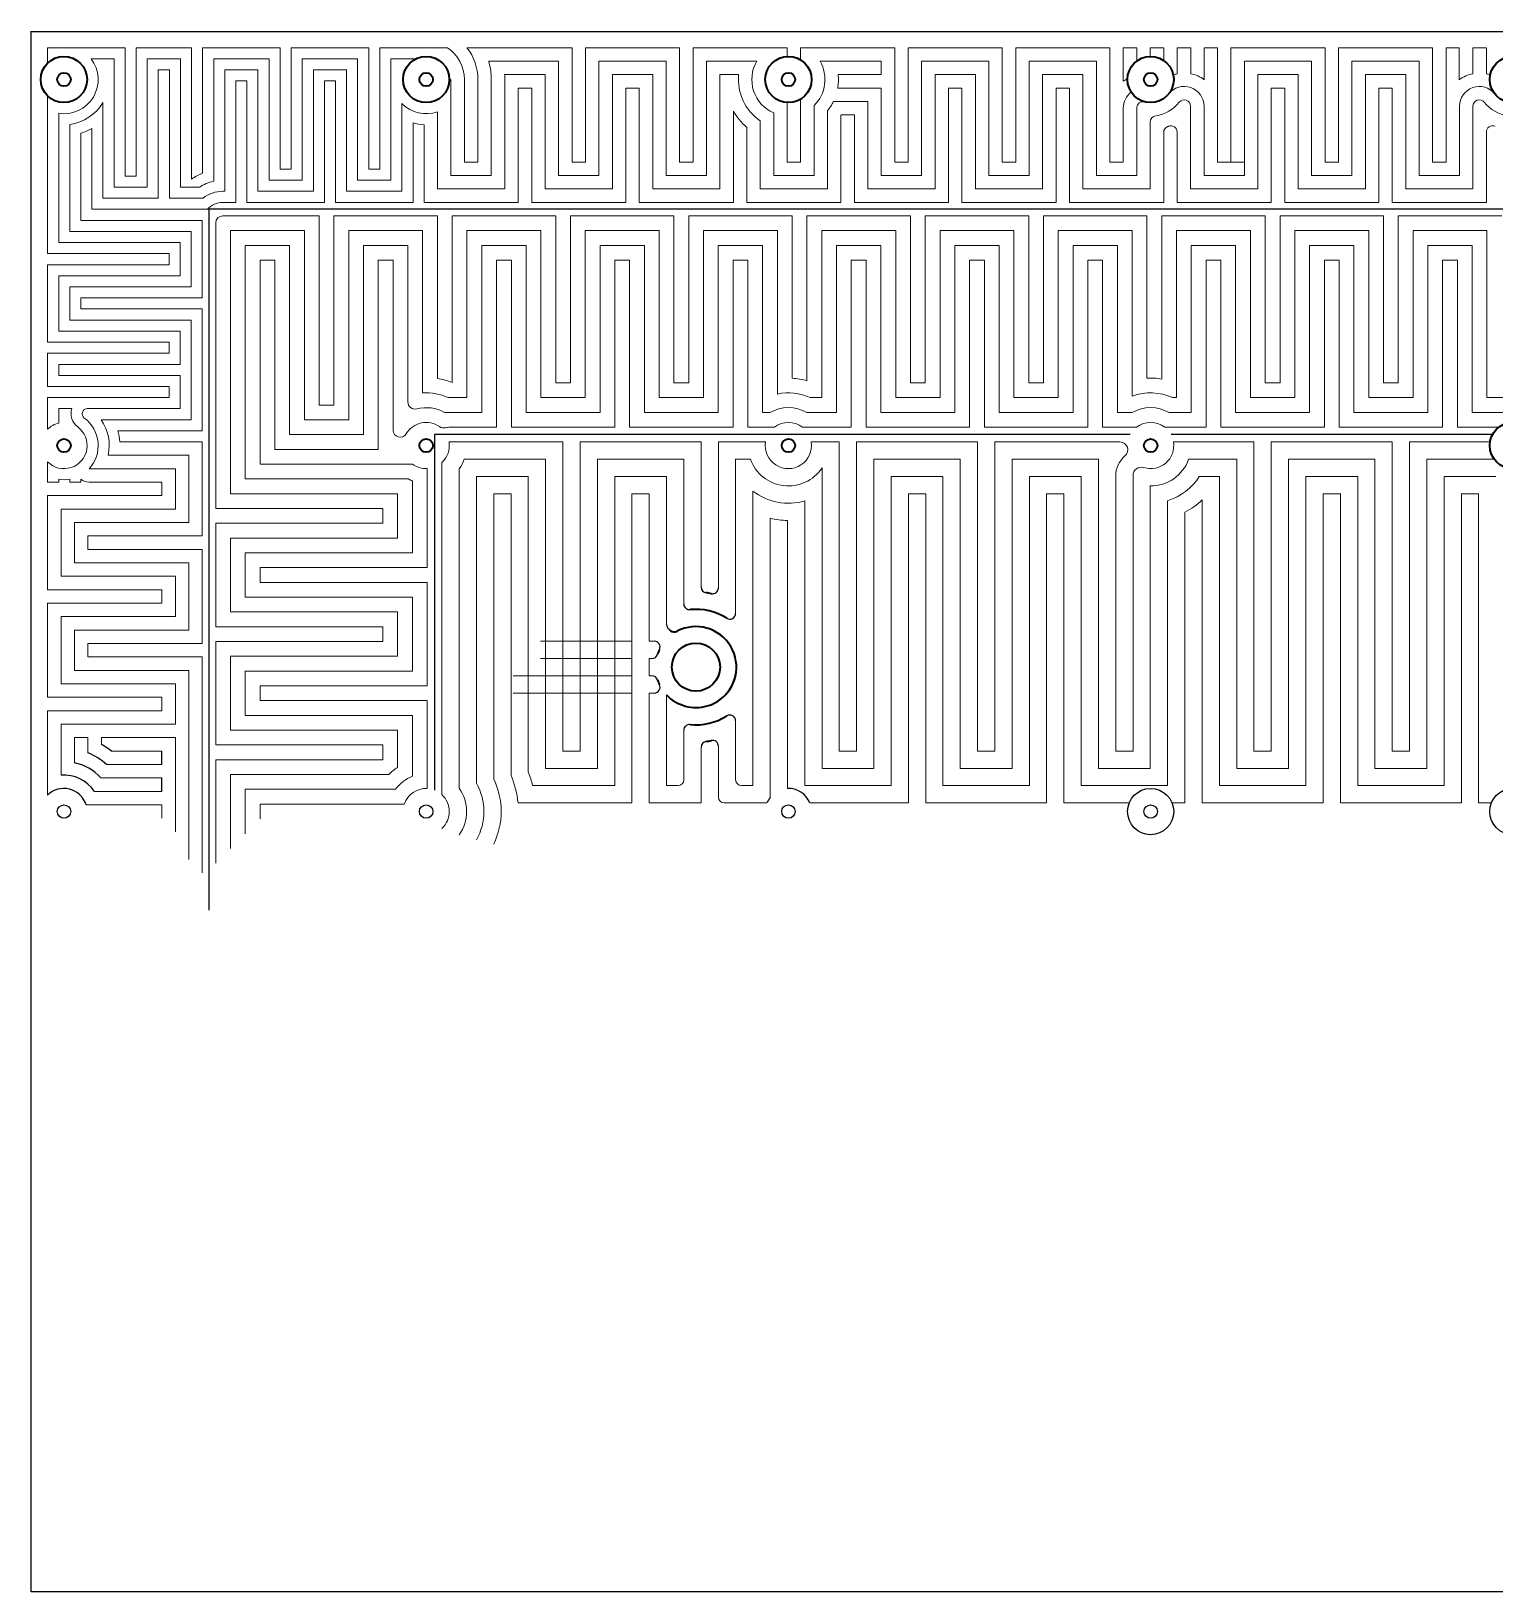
# Model space of a CAD drawing. Header units: millimetres. Extents: x -5937 to 68925, y -3068 to 5300.
# Drawn here: x 41810 to 42570, y -612 to 198 of the extents above; entities that cross this region are included whole.
import ezdxf

# ---------------------------------------------------------------- set-up
doc = ezdxf.new("R2010")
doc.units = ezdxf.units.MM
doc.header["$LTSCALE"] = 7
doc.layers.add('参照', color=6, linetype='Continuous', lineweight=9)

msp = doc.modelspace()

# ---------------------------------------------------------------- linework, layer by layer
for p, q in [((41809.926, -612.125), (41809.926, 197.953)), ((41809.926, 197.875), (43159.926, 197.875)), ((43067.67, 105.619), (41902.182, 105.619)), ((41902.182, 105.619), (41902.182, -258.32)), ((42380.356, -11.444), (42019.245, -11.444)), ((42019.245, -11.444), (42019.245, -195.94)), ((42568.356, -11.444), (42401.496, -11.444)), ((41877.755, -182.698), (41877.755, -175.719)), ((41877.755, -196.656), (41877.755, -189.677)), ((41809.926, -612.047), (43159.926, -612.047)), ((43159.926, -612.125), (41809.926, -612.125))]:
    msp.add_line(p, q)
at = {"linetype": 'Continuous', "lineweight": 35}
for centre in [(41826.926, 172.875), (42014.926, 172.875), (42202.926, 172.875), (42390.926, 172.875), (42578.926, 172.875), (42578.926, -17.125)]:
    msp.add_circle(centre, 12, dxfattribs=at)
at = {"color": 7, "linetype": 'Continuous', "lineweight": 35}
for centre in [(41826.926, 172.875), (42014.926, 172.875), (42202.926, 172.875), (42390.926, 172.875), (41826.926, -17.125), (42014.926, -17.125), (42202.926, -17.125), (42390.926, -17.125)]:
    msp.add_circle(centre, 3.5, dxfattribs=at)
at = {"color": 21, "linetype": 'Continuous', "lineweight": 35}
msp.add_circle((42154.926, -132.125), 12.5, dxfattribs=at)
for centre, radius in [((42390.926, -207.125), 11.99), ((42578.926, -207.125), 11.99), ((41826.926, -207.125), 3.49), ((42014.926, -207.125), 3.49), ((42202.926, -207.125), 3.49), ((42390.926, -207.125), 3.49)]:
    msp.add_circle(centre, radius)
for centre, radius, start, end in [((42160.599, -90.57), 3, 180, 262.226136), ((42163.567, -91.085), 3, 258.110309, 0), ((42151.631, -99.32), 3, 180, 275.735517), ((42172.535, -104.251), 3, 237.718323, 0), ((42142.663, -109.976), 3, 180, 231.388349), ((42133.321, -121.673), 11.97, 46.011164, 51.388349), ((42133.321, -121.673), 3, 334.183428, 90), ((42132.123, -124.641), 3, 270, 341.830421), ((42132.123, -139.609), 3, 18.169579, 90), ((42133.321, -142.577), 3, 270, 25.816572), ((42151.631, -164.93), 3, 84.264483, 180), ((42172.535, -159.999), 3, 360, 122.281677), ((41826.926, -207.125), 32.927, 47.889653, 67.807189), ((41826.926, -207.125), 39.906, 51.906286, 60.885625), ((42160.599, -173.68), 3, 97.773864, 180), ((42163.567, -173.165), 3, 360, 101.889691), ((41826.926, -207.125), 25.948, 42.254138, 77.857045), ((41826.926, -207.125), 18.969, 33.496937, 94.599087), ((41826.926, -207.125), 11.99, 16.920715, 135.149783), ((42202.926, -207.125), 11.99, 142.059886, 158.038258), ((42202.926, -207.125), 11.99, 21.961742, 92.331391)]:
    msp.add_arc(centre, radius, start, end)
for radius, start, end in [(38.94, 78.110309, 82.226136), (29.97, 57.718323, 95.735517), (21, 303.664218, 117.838901), (21, 154.183428, 161.830421), (21, 223.381318, 348.921813), (21, 198.169579, 205.816572), (29.97, 264.264483, 302.281677), (38.94, 277.773864, 281.889691)]:
    msp.add_arc((42154.926, -132.125), radius, start, end, dxfattribs=at)
at = {"lineweight": 35}
msp.add_arc((42143.718, -110.903), 3, 226.011164, 297.838901, dxfattribs=at)
at = {"layer": '参照', "color": 1}
for p, q in [((41858.658, 189.375), (41818.426, 189.375)), ((41818.426, 189.375), (41818.426, 181.346)), ((41858.658, 122.738), (41858.658, 189.375)), ((41893.143, 189.375), (41864.406, 189.375)), ((41864.406, 189.375), (41864.406, 122.738)), ((41893.143, 121.124), (41893.143, 189.375)), ((41939.123, 189.375), (41898.891, 189.375)), ((41898.891, 189.375), (41898.891, 124.286)), ((41939.123, 126.351), (41939.123, 189.375)), ((41985.102, 189.375), (41944.87, 189.375)), ((41944.87, 189.375), (41944.87, 126.351)), ((41985.102, 126.351), (41985.102, 189.375)), ((42025.989, 189.375), (41990.85, 189.375)), ((41990.85, 189.375), (41990.85, 126.351)), ((42090.609, 189.375), (42036.096, 189.375)), ((42090.609, 130.046), (42090.609, 189.375)), ((42146.442, 189.375), (42097.588, 189.375)), ((42097.588, 189.375), (42097.588, 130.046)), ((42146.442, 130.046), (42146.442, 189.375)), ((42202.274, 189.375), (42153.421, 189.375)), ((42153.421, 189.375), (42153.421, 130.046)), ((42202.274, 184.857), (42202.274, 189.375)), ((42258.107, 189.375), (42209.253, 189.375)), ((42209.253, 189.375), (42209.253, 183.071)), ((42258.107, 130.046), (42258.107, 189.375)), ((42313.939, 189.375), (42265.086, 189.375)), ((42265.086, 189.375), (42265.086, 130.046)), ((42313.939, 130.046), (42313.939, 189.375)), ((42369.772, 189.375), (42320.918, 189.375)), ((42320.918, 189.375), (42320.918, 130.046)), ((42369.772, 130.046), (42369.772, 189.375)), ((42376.751, 189.375), (42376.751, 171.942)), ((42383.73, 189.375), (42376.751, 189.375)), ((42383.73, 189.375), (42383.73, 182.478)), ((42390.709, 189.375), (42390.709, 184.873)), ((42397.688, 189.375), (42390.709, 189.375)), ((42397.688, 189.375), (42397.688, 182.789)), ((42397.688, 189.375), (42397.688, 184.873)), ((42404.667, 189.375), (42404.667, 182.789)), ((42404.667, 189.375), (42404.667, 175.847)), ((42411.744, 189.375), (42404.765, 189.375)), ((42411.744, 189.375), (42411.744, 182.789)), ((42411.744, 189.375), (42411.744, 175.847)), ((42425.604, 189.375), (42418.723, 189.375)), ((42418.723, 189.375), (42418.723, 182.789)), ((42418.723, 189.375), (42418.723, 172.776)), ((42425.604, 130.046), (42425.604, 189.375)), ((42481.437, 189.375), (42432.583, 189.375)), ((42432.583, 189.375), (42432.583, 130.046)), ((42481.437, 130.046), (42481.437, 189.375)), ((42537.269, 189.375), (42488.416, 189.375)), ((42488.416, 189.375), (42488.416, 130.046)), ((42537.269, 130.046), (42537.269, 189.375)), ((42544.248, 189.375), (42544.248, 130.046)), ((42544.248, 130.046), (42544.248, 189.375)), ((42544.248, 189.375), (42551.129, 189.375)), ((42551.129, 189.375), (42551.129, 182.789)), ((42551.129, 189.375), (42551.129, 172.776)), ((42558.108, 189.375), (42565.087, 189.375)), ((42558.108, 189.375), (42558.108, 182.789)), ((42558.108, 189.375), (42558.108, 175.847)), ((42565.185, 189.375), (42565.185, 182.789)), ((42565.185, 189.375), (42565.185, 175.847)), ((42034.777, 130.046), (42034.777, 172.875)), ((42041.756, 172.868), (42041.756, 130.046)), ((41818.426, 164.404), (41818.426, 82.506)), ((42209.253, 162.679), (42209.253, 130.046)), ((42202.274, 130.046), (42202.274, 160.893)), ((42376.751, 130.046), (42376.751, 158.079)), ((42425.604, 158.986), (42425.604, 130.046)), ((42041.756, 130.046), (42034.777, 130.046)), ((42097.588, 130.046), (42090.609, 130.046)), ((42153.421, 130.046), (42146.442, 130.046)), ((42209.253, 130.046), (42202.274, 130.046)), ((42265.086, 130.046), (42258.107, 130.046)), ((42320.918, 130.046), (42313.939, 130.046)), ((42376.751, 130.046), (42369.772, 130.046)), ((42432.583, 130.046), (42425.604, 130.046)), ((42425.604, 130.046), (42439.562, 130.046)), ((42488.416, 130.046), (42481.437, 130.046)), ((42544.248, 130.046), (42537.269, 130.046)), ((41864.406, 122.738), (41858.658, 122.738)), ((41944.87, 126.351), (41939.123, 126.351)), ((41990.85, 126.351), (41985.102, 126.351)), ((41905.671, 98.43), (41905.671, -49.805)), ((41959.377, 102.13), (41909.371, 102.13)), ((41959.377, 3.901), (41959.377, 102.13)), ((42020.755, 102.13), (41967.049, 102.13)), ((41967.049, 102.13), (41967.049, 3.901)), ((42020.755, 17.758), (42020.755, 102.13)), ((42082.133, 102.13), (42028.427, 102.13)), ((42028.427, 102.13), (42028.427, 15.563)), ((42082.133, 15.409), (42082.133, 102.13)), ((42143.511, 102.13), (42089.805, 102.13)), ((42089.805, 102.13), (42089.805, 15.409)), ((42143.511, 15.409), (42143.511, 102.13)), ((42204.889, 102.13), (42151.183, 102.13)), ((42151.183, 102.13), (42151.183, 15.409)), ((42204.889, 17.83), (42204.889, 102.13)), ((42266.267, 102.13), (42212.561, 102.13)), ((42212.561, 102.13), (42212.561, 16.533)), ((42266.267, 15.409), (42266.267, 102.13)), ((42327.645, 102.13), (42273.939, 102.13)), ((42273.939, 102.13), (42273.939, 15.409)), ((42327.645, 15.409), (42327.645, 102.13)), ((42389.023, 102.13), (42335.317, 102.13)), ((42335.317, 102.13), (42335.317, 15.409)), ((42389.023, 17.84), (42389.023, 102.13)), ((42450.401, 102.13), (42396.695, 102.13)), ((42396.695, 102.13), (42396.695, 17.413)), ((42450.401, 15.409), (42450.401, 102.13)), ((42511.779, 102.13), (42458.073, 102.13)), ((42458.073, 102.13), (42458.073, 15.409)), ((42511.779, 15.409), (42511.779, 102.13)), ((42573.157, 102.13), (42519.451, 102.13)), ((42519.451, 102.13), (42519.451, 15.409)), ((41818.426, 82.506), (41881.45, 82.506)), ((41881.45, 82.506), (41881.45, 76.758)), ((41881.45, 76.758), (41818.426, 76.758)), ((41818.426, 76.758), (41818.426, 36.526)), ((41818.426, 36.526), (41881.45, 36.526)), ((41881.45, 36.526), (41881.45, 30.779)), ((41881.45, 30.779), (41818.426, 30.779)), ((41818.426, 30.779), (41818.426, 13.536)), ((41818.426, 13.536), (41881.45, 13.536)), ((41881.45, 13.536), (41881.45, 7.789)), ((42089.805, 15.409), (42082.133, 15.409)), ((42151.183, 15.409), (42143.511, 15.409)), ((42273.939, 15.409), (42266.267, 15.409)), ((42335.317, 15.409), (42327.645, 15.409)), ((42458.073, 15.409), (42450.401, 15.409)), ((42519.451, 15.409), (42511.779, 15.409)), ((41881.45, 7.789), (41818.426, 7.789)), ((41818.426, 7.789), (41818.426, -8.654)), ((41824.174, -5.445), (41824.174, 2.041)), ((41824.174, 2.041), (41831.044, 2.041)), ((41967.049, 3.901), (41959.377, 3.901)), ((42026.783, -15.28), (42085.856, -15.28)), ((42085.856, -15.28), (42085.856, -175.737)), ((42094.824, -175.737), (42094.824, -15.28)), ((42094.824, -15.28), (42157.599, -15.28)), ((42157.599, -15.28), (42157.599, -84.29)), ((42157.599, -15.28), (42157.599, -90.57)), ((42166.567, -85.651), (42166.567, -15.28)), ((42166.567, -15.28), (42191.069, -15.28)), ((42166.567, -91.085), (42166.567, -15.28)), ((42214.783, -15.28), (42229.342, -15.28)), ((42229.342, -175.737), (42229.342, -15.28)), ((42238.31, -175.737), (42238.31, -15.28)), ((42238.31, -15.28), (42301.085, -15.28)), ((42301.085, -15.28), (42301.085, -175.737)), ((42310.053, -175.737), (42310.053, -15.28)), ((42310.053, -15.28), (42375.006, -15.28)), ((42402.783, -15.28), (42444.571, -15.28)), ((42444.571, -15.28), (42444.571, -175.737)), ((42453.539, -175.737), (42453.539, -15.28)), ((42453.539, -15.28), (42516.314, -15.28)), ((42516.314, -15.28), (42516.314, -175.737)), ((42525.281, -175.737), (42525.281, -15.28)), ((42525.281, -15.28), (42567.069, -15.28)), ((41818.426, -25.596), (41818.426, -36.138)), ((42023.081, -198.336), (42023.081, -25.928)), ((41818.426, -36.138), (41824.174, -36.138)), ((41824.174, -34.658), (41824.174, -36.138)), ((41829.921, -34.618), (41829.921, -36.138)), ((41835.668, -36.138), (41829.921, -36.138)), ((41835.668, -34.611), (41835.668, -36.138)), ((41840.025, -36.138), (41877.755, -36.138)), ((41877.755, -36.138), (41877.755, -43.117)), ((42372.828, -32.931), (42372.828, -175.737)), ((42381.796, -175.737), (42381.796, -32.693)), ((41877.755, -43.117), (41818.426, -43.117)), ((41818.426, -43.117), (41818.426, -91.971)), ((41905.671, -49.805), (41992.392, -49.805)), ((41992.392, -49.805), (41992.392, -57.477)), ((41992.392, -57.477), (41905.671, -57.477)), ((41905.671, -57.477), (41905.671, -111.183)), ((41818.426, -91.971), (41877.755, -91.971)), ((41877.755, -91.971), (41877.755, -98.95)), ((41877.755, -98.95), (41818.426, -98.95)), ((41818.426, -98.95), (41818.426, -147.803)), ((41905.671, -111.183), (41992.392, -111.183)), ((41992.392, -111.183), (41992.392, -118.855)), ((41992.392, -118.855), (41905.671, -118.855)), ((41905.671, -118.855), (41905.671, -172.561)), ((41818.426, -147.803), (41877.755, -147.803)), ((41877.755, -147.803), (41877.755, -154.782)), ((41877.755, -154.782), (41818.426, -154.782)), ((41818.426, -154.782), (41818.426, -198.669)), ((41905.671, -172.561), (41992.392, -172.561)), ((41992.392, -172.561), (41992.392, -180.233)), ((42085.856, -175.737), (42094.824, -175.737)), ((42157.599, -173.68), (42157.599, -202.641)), ((42166.567, -199.641), (42166.567, -173.165)), ((42229.342, -175.737), (42238.31, -175.737)), ((42301.085, -175.737), (42310.053, -175.737)), ((42372.828, -175.737), (42381.796, -175.737)), ((42444.571, -175.737), (42453.539, -175.737)), ((42516.314, -175.737), (42525.281, -175.737)), ((41992.392, -180.233), (41905.671, -180.233)), ((41905.671, -233.939), (41905.671, -180.233)), ((41838.397, -203.635), (41877.755, -203.635)), ((41877.755, -203.635), (41877.755, -210.537))]:
    msp.add_line(p, q, dxfattribs=at)
at = {"layer": '参照', "color": 2}
for p, q in [((41852.911, 183.628), (41841.045, 183.628)), ((41852.911, 116.991), (41852.911, 183.628)), ((41887.396, 183.628), (41870.153, 183.628)), ((41870.153, 183.628), (41870.153, 116.991)), ((41887.396, 116.991), (41887.396, 183.628)), ((41933.375, 183.628), (41904.638, 183.628)), ((41904.638, 183.628), (41904.638, 120.079)), ((41933.375, 120.604), (41933.375, 183.628)), ((41979.355, 183.628), (41950.618, 183.628)), ((41950.618, 183.628), (41950.618, 120.604)), ((41979.355, 120.604), (41979.355, 183.628)), ((42009.599, 183.628), (41996.597, 183.628)), ((41996.597, 183.628), (41996.597, 120.604)), ((42083.63, 182.396), (42047.372, 182.396)), ((42083.63, 123.067), (42083.63, 182.396)), ((42139.463, 182.396), (42104.567, 182.396)), ((42104.567, 182.396), (42104.567, 123.067)), ((42139.463, 123.067), (42139.463, 182.396)), ((42186.508, 182.396), (42160.4, 182.396)), ((42160.4, 182.396), (42160.4, 123.067)), ((42251.128, 182.396), (42219.344, 182.396)), ((42251.128, 175.417), (42251.128, 182.396)), ((42306.96, 182.396), (42272.065, 182.396)), ((42272.065, 182.396), (42272.065, 123.067)), ((42306.96, 123.067), (42306.96, 182.396)), ((42327.897, 182.396), (42327.897, 123.067)), ((42362.793, 182.396), (42327.897, 182.396)), ((42362.793, 123.067), (42362.793, 182.396)), ((42474.457, 182.396), (42439.562, 182.396)), ((42439.562, 182.396), (42439.562, 123.067)), ((42474.457, 123.067), (42474.457, 182.396)), ((42530.29, 182.396), (42495.395, 182.396)), ((42495.395, 182.396), (42495.395, 123.067)), ((42530.29, 123.067), (42530.29, 182.396)), ((42026.926, 172.875), (42027.798, 172.875)), ((42027.798, 123.067), (42027.798, 172.875)), ((42048.735, 172.861), (42048.735, 123.067)), ((42251.128, 123.067), (42251.128, 168.438)), ((41824.174, 155.342), (41824.174, 88.253)), ((42195.295, 123.067), (42195.295, 155.498)), ((42216.232, 159.342), (42216.232, 123.067)), ((42383.73, 158.079), (42383.73, 123.067)), ((42418.625, 158.986), (42418.625, 123.067)), ((42551.227, 158.986), (42551.227, 123.067)), ((42048.735, 123.067), (42027.798, 123.067)), ((42104.567, 123.067), (42083.63, 123.067)), ((42160.4, 123.067), (42139.463, 123.067)), ((42216.232, 123.067), (42195.295, 123.067)), ((42272.065, 123.067), (42251.128, 123.067)), ((42327.897, 123.067), (42306.96, 123.067)), ((42383.73, 123.067), (42362.793, 123.067)), ((42418.625, 123.067), (42439.562, 123.067)), ((42495.395, 123.067), (42474.457, 123.067)), ((42551.227, 123.067), (42530.29, 123.067)), ((41870.153, 116.991), (41852.911, 116.991)), ((41897.265, 116.991), (41887.396, 116.991)), ((41950.618, 120.604), (41933.375, 120.604)), ((41996.597, 120.604), (41979.355, 120.604)), ((41951.705, 94.458), (41913.344, 94.458)), ((41913.344, 94.458), (41913.344, -42.133)), ((41951.705, -3.772), (41951.705, 94.458)), ((42013.083, 94.458), (41974.722, 94.458)), ((41974.722, 94.458), (41974.722, -3.772)), ((42013.083, 10.157), (42013.083, 94.458)), ((42074.461, 94.458), (42036.099, 94.458)), ((42036.099, 94.458), (42036.099, 7.737)), ((42074.461, 7.737), (42074.461, 94.458)), ((42135.839, 94.458), (42097.477, 94.458)), ((42097.477, 94.458), (42097.477, 7.737)), ((42135.839, 7.737), (42135.839, 94.458)), ((42197.217, 94.458), (42158.855, 94.458)), ((42158.855, 94.458), (42158.855, 7.737)), ((42197.217, 9.612), (42197.217, 94.458)), ((42258.595, 94.458), (42220.233, 94.458)), ((42220.233, 94.458), (42220.233, 7.737)), ((42258.595, 7.737), (42258.595, 94.458)), ((42319.973, 94.458), (42281.611, 94.458)), ((42281.611, 94.458), (42281.611, 7.737)), ((42319.973, 7.737), (42319.973, 94.458)), ((42381.351, 94.458), (42342.989, 94.458)), ((42342.989, 94.458), (42342.989, 7.737)), ((42381.351, 8.488), (42381.351, 94.458)), ((42442.729, 94.458), (42404.367, 94.458)), ((42404.367, 94.458), (42404.367, 7.737)), ((42442.729, 7.737), (42442.729, 94.458)), ((42504.107, 94.458), (42465.745, 94.458)), ((42465.745, 94.458), (42465.745, 7.737)), ((42504.107, 7.737), (42504.107, 94.458)), ((42565.485, 94.458), (42527.123, 94.458)), ((42527.123, 94.458), (42527.123, 7.737)), ((42565.485, 7.737), (42565.485, 94.458)), ((41824.174, 88.253), (41887.197, 88.253)), ((41887.197, 88.253), (41887.197, 71.011)), ((41887.197, 71.011), (41824.174, 71.011)), ((41824.174, 71.011), (41824.174, 42.274)), ((41824.174, 42.274), (41887.197, 42.274)), ((41887.197, 42.274), (41887.197, 25.031)), ((41887.197, 25.031), (41824.174, 25.031)), ((41824.174, 25.031), (41824.174, 19.284)), ((41824.174, 19.284), (41887.197, 19.284)), ((41887.197, 19.284), (41887.197, 2.041)), ((41887.197, 2.041), (41839.049, 2.041)), ((42036.099, 7.737), (42026.311, 7.737)), ((42097.477, 7.737), (42074.461, 7.737)), ((42158.855, 7.737), (42135.839, 7.737)), ((42220.233, 7.737), (42214.3, 7.737)), ((42281.611, 7.737), (42258.595, 7.737)), ((42342.989, 7.737), (42319.973, 7.737)), ((42404.367, 7.737), (42402.311, 7.737)), ((42465.745, 7.737), (42442.729, 7.737)), ((42527.123, 7.737), (42504.107, 7.737)), ((42588.501, 7.737), (42565.485, 7.737)), ((41974.722, -3.772), (41951.705, -3.772)), ((42076.888, -24.248), (42034.649, -24.248)), ((42076.888, -184.705), (42076.888, -24.248)), ((42148.631, -24.248), (42103.792, -24.248)), ((42103.792, -24.248), (42103.792, -184.705)), ((42148.631, -24.248), (42148.631, -99.32)), ((42183.203, -24.248), (42175.535, -24.248)), ((42183.203, -24.248), (42175.535, -24.248)), ((42175.535, -104.251), (42175.535, -24.248)), ((42292.117, -24.248), (42247.278, -24.248)), ((42247.278, -24.248), (42247.278, -184.705)), ((42292.117, -184.705), (42292.117, -24.248)), ((42363.86, -24.248), (42319.021, -24.248)), ((42319.021, -24.248), (42319.021, -184.705)), ((42363.86, -184.705), (42363.86, -24.248)), ((42435.603, -24.248), (42410.649, -24.248)), ((42435.603, -184.705), (42435.603, -24.248)), ((42507.346, -24.248), (42462.506, -24.248)), ((42462.506, -24.248), (42462.506, -184.705)), ((42507.346, -184.705), (42507.346, -24.248)), ((42569.269, -24.248), (42534.249, -24.248)), ((42534.249, -24.248), (42534.249, -184.705)), ((41839.97, -29.159), (41884.734, -29.159)), ((41884.734, -29.159), (41884.734, -50.096)), ((42032.049, -195.037), (42032.049, -29.231)), ((42220.374, -184.705), (42220.374, -28.757)), ((42390.764, -38.094), (42390.764, -184.705)), ((41913.344, -42.133), (42000.064, -42.133)), ((42000.064, -42.133), (42000.064, -65.15)), ((41884.734, -50.096), (41825.405, -50.096)), ((41825.405, -50.096), (41825.405, -84.991)), ((42000.064, -65.15), (41913.344, -65.15)), ((41913.344, -65.15), (41913.344, -103.511)), ((41825.405, -84.991), (41884.734, -84.991)), ((41884.734, -84.991), (41884.734, -105.929)), ((41913.344, -103.511), (42000.064, -103.511)), ((42000.064, -103.511), (42000.064, -126.528)), ((41884.734, -105.929), (41825.405, -105.929)), ((41825.405, -140.824), (41825.405, -105.929)), ((41832.384, -112.908), (41832.384, -133.845)), ((42000.064, -126.528), (41913.344, -126.528)), ((41913.344, -126.528), (41913.344, -164.889)), ((41832.384, -133.845), (41891.713, -133.845)), ((41884.734, -140.824), (41825.405, -140.824)), ((41884.734, -140.824), (41884.734, -161.761)), ((41884.734, -161.761), (41825.405, -161.761)), ((41825.405, -188.218), (41825.405, -161.761)), ((42175.535, -190.673), (42175.535, -159.999)), ((41832.384, -168.74), (41832.384, -181.758)), ((41884.734, -168.74), (41884.734, -217.594)), ((41913.344, -164.889), (42000.064, -164.889)), ((42000.064, -164.889), (42000.064, -184.19)), ((42148.631, -164.93), (42148.631, -190.673)), ((42103.792, -184.705), (42076.888, -184.705)), ((42247.278, -184.705), (42220.374, -184.705)), ((42319.021, -184.705), (42292.117, -184.705)), ((42390.764, -184.705), (42363.86, -184.705)), ((42462.506, -184.705), (42435.603, -184.705)), ((42534.249, -184.705), (42507.346, -184.705)), ((41995.496, -187.906), (41913.344, -187.906)), ((41913.344, -226.267), (41913.344, -187.906)), ((41842.744, -196.656), (41877.755, -196.656))]:
    msp.add_line(p, q, dxfattribs=at)
at = {"layer": '参照', "color": 3}
for p, q in [((41881.648, 177.88), (41875.901, 177.88)), ((41875.901, 177.88), (41875.901, 111.243)), ((41881.648, 111.243), (41881.648, 177.88)), ((41927.628, 177.88), (41910.385, 177.88)), ((41910.385, 177.88), (41910.385, 114.856)), ((41927.628, 114.856), (41927.628, 177.88)), ((41973.607, 177.88), (41956.365, 177.88)), ((41956.365, 177.88), (41956.365, 114.856)), ((41973.607, 114.856), (41973.607, 177.88)), ((42076.651, 175.417), (42055.636, 175.417)), ((42055.714, 172.854), (42055.714, 116.088)), ((42076.651, 116.088), (42076.651, 175.417)), ((42132.484, 175.417), (42111.546, 175.417)), ((42111.546, 175.417), (42111.546, 116.088)), ((42132.484, 116.088), (42132.484, 175.417)), ((42177.093, 175.417), (42167.379, 175.417)), ((42167.379, 175.417), (42167.379, 116.088)), ((42251.128, 175.417), (42228.759, 175.417)), ((42299.981, 175.417), (42279.044, 175.417)), ((42279.044, 175.417), (42279.044, 116.088)), ((42299.981, 116.088), (42299.981, 175.417)), ((42334.876, 175.417), (42334.876, 116.088)), ((42355.814, 175.417), (42334.876, 175.417)), ((42355.814, 116.088), (42355.814, 175.417)), ((42467.478, 175.417), (42446.541, 175.417)), ((42446.541, 175.417), (42446.541, 116.088)), ((42467.478, 116.088), (42467.478, 175.417)), ((42523.311, 175.417), (42502.374, 175.417)), ((42502.374, 175.417), (42502.374, 116.088)), ((42523.311, 116.088), (42523.311, 175.417)), ((41847.163, 111.243), (41847.163, 160.939)), ((42002.345, 160.35), (42002.345, 114.856)), ((42020.819, 116.088), (42020.819, 156.133)), ((42223.211, 156.678), (42223.211, 116.088)), ((42244.149, 116.088), (42244.149, 161.459)), ((42411.646, 116.088), (42411.646, 158.986)), ((42558.206, 158.986), (42558.206, 116.088)), ((41829.921, 149.572), (41829.921, 94.001)), ((42188.316, 116.088), (42188.316, 151.419)), ((42390.709, 150.81), (42390.709, 116.088)), ((41910.385, 114.856), (41909.371, 114.856)), ((41956.365, 114.856), (41927.628, 114.856)), ((42002.345, 114.856), (41973.607, 114.856)), ((42055.714, 116.088), (42020.819, 116.088)), ((42111.546, 116.088), (42076.651, 116.088)), ((42167.379, 116.088), (42132.484, 116.088)), ((42223.211, 116.088), (42188.316, 116.088)), ((42279.044, 116.088), (42244.149, 116.088)), ((42334.876, 116.088), (42299.981, 116.088)), ((42390.709, 116.088), (42355.814, 116.088)), ((42446.541, 116.088), (42411.646, 116.088)), ((42502.374, 116.088), (42467.478, 116.088)), ((42558.206, 116.088), (42523.311, 116.088)), ((41875.901, 111.243), (41847.163, 111.243)), ((41899.093, 111.243), (41881.648, 111.243)), ((41829.921, 94.001), (41892.945, 94.001)), ((41892.945, 94.001), (41892.945, 65.264)), ((41921.016, -34.461), (41921.016, 86.785)), ((41921.016, 86.785), (41944.033, 86.785)), ((41944.033, 86.785), (41944.033, -11.444)), ((41982.394, -11.444), (41982.394, 86.785)), ((41982.394, 86.785), (42005.41, 86.785)), ((42005.41, 86.785), (42005.41, 5.512)), ((42066.788, 86.785), (42043.772, 86.785)), ((42043.772, 86.785), (42043.772, 0.064)), ((42066.788, 0.064), (42066.788, 86.785)), ((42128.166, 86.785), (42105.15, 86.785)), ((42105.15, 86.785), (42105.15, 0.064)), ((42128.166, 0.064), (42128.166, 86.785)), ((42189.544, 86.785), (42166.528, 86.785)), ((42166.528, 86.785), (42166.528, 0.064)), ((42189.544, 0.064), (42189.544, 86.785)), ((42250.922, 86.785), (42227.906, 86.785)), ((42227.906, 86.785), (42227.906, 0.064)), ((42250.922, 0.064), (42250.922, 86.785)), ((42312.3, 86.785), (42289.284, 86.785)), ((42289.284, 86.785), (42289.284, 0.064)), ((42312.3, 0.064), (42312.3, 86.785)), ((42373.678, 86.785), (42350.662, 86.785)), ((42350.662, 86.785), (42350.662, 0.064)), ((42373.678, 0.064), (42373.678, 86.785)), ((42435.056, 86.785), (42412.04, 86.785)), ((42412.04, 86.785), (42412.04, 0.064)), ((42435.056, 0.064), (42435.056, 86.785)), ((42496.434, 86.785), (42473.418, 86.785)), ((42473.418, 86.785), (42473.418, 0.064)), ((42496.434, 0.064), (42496.434, 86.785)), ((42557.812, 86.785), (42534.796, 86.785)), ((42534.796, 86.785), (42534.796, 0.064)), ((42557.812, 0.064), (42557.812, 86.785)), ((41892.945, 65.264), (41829.921, 65.264)), ((41829.921, 65.264), (41829.921, 48.021)), ((41829.921, 48.021), (41892.945, 48.021)), ((41892.945, 48.021), (41892.945, -3.706)), ((42043.772, 0.064), (42024.493, 0.064)), ((42105.15, 0.064), (42066.788, 0.064)), ((42166.528, 0.064), (42128.166, 0.064)), ((42193.364, 0.064), (42189.544, 0.064)), ((42227.906, 0.064), (42212.488, 0.064)), ((42289.284, 0.064), (42250.922, 0.064)), ((42350.662, 0.064), (42312.3, 0.064)), ((42381.36, 0.064), (42373.678, 0.064)), ((42412.04, 0.064), (42400.493, 0.064)), ((42473.418, 0.064), (42435.056, 0.064)), ((42534.796, 0.064), (42496.434, 0.064)), ((42596.174, 0.064), (42557.812, 0.064)), ((41892.945, -3.706), (41846.215, -3.706)), ((41944.033, -11.444), (41982.394, -11.444)), ((41849.874, -22.18), (41891.713, -22.18)), ((41891.713, -22.18), (41891.713, -57.075)), ((42005.632, -34.461), (41921.016, -34.461)), ((42007.737, -72.822), (42007.737, -35.434)), ((42067.92, -33.216), (42041.017, -33.216)), ((42041.017, -192.46), (42041.017, -33.216)), ((42067.92, -186.574), (42067.92, -33.216)), ((42139.663, -33.216), (42112.76, -33.216)), ((42112.76, -33.216), (42112.76, -193.673)), ((42139.663, -99.656), (42139.663, -33.216)), ((42139.663, -109.976), (42139.663, -33.216)), ((42283.149, -33.216), (42256.246, -33.216)), ((42256.246, -33.216), (42256.246, -193.673)), ((42283.149, -193.673), (42283.149, -33.216)), ((42354.892, -33.216), (42327.988, -33.216)), ((42327.988, -33.216), (42327.988, -193.673)), ((42354.892, -193.673), (42354.892, -33.216)), ((42426.635, -33.216), (42416.175, -33.216)), ((42426.635, -193.673), (42426.635, -33.216)), ((42498.378, -33.216), (42471.474, -33.216)), ((42471.474, -33.216), (42471.474, -193.673)), ((42498.378, -193.673), (42498.378, -33.216)), ((42570.121, -33.216), (42543.217, -33.216)), ((42543.217, -33.216), (42543.217, -193.673)), ((42184.503, -40.725), (42184.503, -193.673)), ((42184.503, -40.725), (42184.503, -51.397)), ((42211.406, -193.673), (42211.406, -45.839)), ((42399.731, -45.741), (42399.731, -193.673)), ((41891.713, -57.075), (41832.384, -57.075)), ((41832.384, -57.075), (41832.384, -78.012)), ((41921.016, -95.839), (41921.016, -72.822)), ((41921.016, -72.822), (42007.737, -72.822)), ((41832.384, -78.012), (41891.713, -78.012)), ((41891.713, -78.012), (41891.713, -112.908)), ((42007.737, -95.839), (41921.016, -95.839)), ((42007.737, -134.2), (42007.737, -95.839)), ((41891.713, -112.908), (41832.384, -112.908)), ((41891.713, -133.845), (41891.713, -231.945)), ((41921.016, -157.217), (41921.016, -134.2)), ((41921.016, -134.2), (42007.737, -134.2)), ((42060.057, -136.609), (42121.728, -136.609)), ((42130.695, -136.609), (42132.123, -136.609)), ((42060.057, -145.577), (42121.728, -145.577)), ((42130.695, -145.577), (42133.321, -145.577)), ((42139.663, -193.673), (42139.663, -146.549)), ((42007.737, -157.217), (41921.016, -157.217)), ((42007.737, -188.827), (42007.737, -157.217)), ((41839.363, -168.74), (41832.384, -168.74)), ((41884.734, -168.74), (41846.342, -168.74)), ((41846.132, -189.677), (41877.755, -189.677)), ((42112.76, -193.673), (42070.151, -193.673)), ((42145.631, -193.673), (42139.663, -193.673)), ((42184.503, -193.673), (42178.535, -193.673)), ((42256.246, -193.673), (42211.406, -193.673)), ((42327.988, -193.673), (42283.149, -193.673)), ((42399.731, -193.673), (42354.892, -193.673)), ((42471.474, -193.673), (42426.635, -193.673)), ((42543.217, -193.673), (42498.378, -193.673)), ((41921.016, -218.595), (41921.016, -195.578)), ((41921.016, -195.578), (41999.015, -195.578))]:
    msp.add_line(p, q, dxfattribs=at)
at = {"layer": '参照'}
for p, q in [((41921.88, 172.133), (41916.133, 172.133)), ((41916.133, 172.133), (41916.133, 109.109)), ((41921.88, 109.109), (41921.88, 172.133)), ((41967.86, 172.133), (41962.113, 172.133)), ((41962.113, 172.133), (41962.113, 109.109)), ((41967.86, 109.109), (41967.86, 172.133)), ((42069.672, 168.438), (42062.693, 168.438)), ((42062.693, 168.438), (42062.693, 109.109)), ((42069.672, 109.109), (42069.672, 168.438)), ((42125.505, 168.438), (42118.526, 168.438)), ((42118.526, 168.438), (42118.526, 109.109)), ((42125.505, 109.109), (42125.505, 168.438)), ((42251.128, 168.438), (42228.502, 168.438)), ((42293.002, 168.438), (42286.023, 168.438)), ((42286.023, 168.438), (42286.023, 109.109)), ((42293.002, 109.109), (42293.002, 168.438)), ((42341.855, 168.438), (42341.855, 109.109)), ((42348.834, 168.438), (42341.855, 168.438)), ((42348.834, 109.109), (42348.834, 168.438)), ((42460.499, 168.438), (42453.52, 168.438)), ((42453.52, 168.438), (42453.52, 109.109)), ((42460.499, 109.109), (42460.499, 168.438)), ((42516.332, 168.438), (42509.353, 168.438)), ((42509.353, 168.438), (42509.353, 109.109)), ((42516.332, 109.109), (42516.332, 168.438)), ((42174.358, 156.482), (42174.358, 109.109)), ((42244.149, 161.459), (42226.239, 161.459)), ((42230.19, 154.395), (42230.19, 109.109)), ((42237.17, 154.48), (42230.248, 154.48)), ((42237.17, 109.109), (42237.17, 154.48)), ((41841.416, 105.496), (41841.416, 147.475)), ((42008.092, 150.395), (42008.092, 109.109)), ((42013.84, 109.109), (42013.84, 149.405)), ((42181.337, 109.109), (42181.337, 148)), ((41835.668, 144.97), (41835.668, 99.748)), ((42397.688, 145.401), (42397.688, 109.109)), ((42404.667, 109.109), (42404.667, 145.543)), ((42565.185, 145.543), (42565.185, 109.109)), ((41901.364, 105.496), (41841.416, 105.496)), ((41916.133, 109.109), (41909.371, 109.109)), ((41962.113, 109.109), (41921.88, 109.109)), ((42008.092, 109.109), (41967.86, 109.109)), ((42062.693, 109.109), (42013.84, 109.109)), ((42118.526, 109.109), (42069.672, 109.109)), ((42174.358, 109.109), (42125.505, 109.109)), ((42230.19, 109.109), (42181.337, 109.109)), ((42286.023, 109.109), (42237.17, 109.109)), ((42341.855, 109.109), (42293.002, 109.109)), ((42397.688, 109.109), (42348.834, 109.109)), ((42453.52, 109.109), (42404.667, 109.109)), ((42509.353, 109.109), (42460.499, 109.109)), ((42565.185, 109.109), (42516.332, 109.109)), ((41835.668, 99.748), (41898.692, 99.748)), ((41898.692, 99.748), (41898.692, 59.516)), ((41936.36, 79.113), (41928.688, 79.113)), ((41928.688, 79.113), (41928.688, -26.788)), ((41936.36, -19.116), (41936.36, 79.113)), ((41944.049, 79.113), (41944.033, 79.113)), ((41997.738, 79.113), (41990.066, 79.113)), ((41990.066, 79.113), (41990.066, -19.116)), ((41997.738, -9.09), (41997.738, 79.113)), ((42059.116, 79.113), (42051.444, 79.113)), ((42051.444, 79.113), (42051.444, -7.608)), ((42059.116, -7.608), (42059.116, 79.113)), ((42120.494, 79.113), (42112.822, 79.113)), ((42112.822, 79.113), (42112.822, -7.608)), ((42120.494, -7.608), (42120.494, 79.113)), ((42181.872, 79.113), (42174.2, 79.113)), ((42174.2, 79.113), (42174.2, -7.608)), ((42181.872, -7.608), (42181.872, 79.113)), ((42243.25, 79.113), (42235.578, 79.113)), ((42235.578, 79.113), (42235.578, -7.608)), ((42243.25, -7.608), (42243.25, 79.113)), ((42304.628, 79.113), (42296.956, 79.113)), ((42296.956, 79.113), (42296.956, -7.608)), ((42304.628, -7.608), (42304.628, 79.113)), ((42366.006, 79.113), (42358.334, 79.113)), ((42358.334, 79.113), (42358.334, -7.608)), ((42366.006, -7.608), (42366.006, 79.113)), ((42427.384, 79.113), (42419.712, 79.113)), ((42419.712, 79.113), (42419.712, -7.608)), ((42427.384, -7.608), (42427.384, 79.113)), ((42488.762, 79.113), (42481.09, 79.113)), ((42481.09, 79.113), (42481.09, -7.608)), ((42488.762, -7.608), (42488.762, 79.113)), ((42550.14, 79.113), (42542.468, 79.113)), ((42542.468, 79.113), (42542.468, -7.608)), ((42550.14, -7.608), (42550.14, 79.113)), ((41944.049, 71.441), (41944.033, 71.441)), ((41898.692, 59.516), (41835.668, 59.516)), ((41835.668, 59.516), (41835.668, 53.769)), ((41944.049, 63.769), (41944.033, 63.769)), ((41835.668, 53.769), (41898.692, 53.769)), ((41898.692, 53.769), (41898.692, -9.453)), ((41944.049, 56.096), (41944.033, 56.096)), ((41944.049, 48.424), (41944.033, 48.424)), ((41944.049, 40.752), (41944.033, 40.752)), ((42051.444, -7.608), (42027.381, -7.608)), ((42112.822, -7.608), (42059.116, -7.608)), ((42174.2, -7.608), (42120.494, -7.608)), ((42195.617, -7.608), (42181.872, -7.608)), ((42235.578, -7.608), (42210.235, -7.608)), ((42296.956, -7.608), (42243.25, -7.608)), ((42358.334, -7.608), (42304.628, -7.608)), ((42383.617, -7.608), (42366.006, -7.608)), ((42419.712, -7.608), (42398.235, -7.608)), ((42481.09, -7.608), (42427.384, -7.608)), ((42542.468, -7.608), (42488.762, -7.608)), ((42571.617, -7.608), (42550.14, -7.608)), ((41898.692, -9.453), (41854.884, -9.453)), ((41855.853, -15.201), (41898.692, -15.201)), ((41898.692, -15.201), (41898.692, -64.054)), ((41990.066, -19.116), (41936.36, -19.116)), ((41928.688, -26.788), (42007.811, -26.788)), ((42015.409, -29.115), (42015.409, -80.494)), ((42058.953, -42.184), (42049.985, -42.184)), ((42049.985, -190.271), (42049.985, -42.184)), ((42058.953, -188.332), (42058.953, -42.184)), ((42130.695, -42.184), (42121.728, -42.184)), ((42121.728, -42.184), (42121.728, -202.641)), ((42130.695, -42.184), (42130.695, -118.673)), ((42274.181, -42.184), (42265.213, -42.184)), ((42265.213, -42.184), (42265.213, -202.641)), ((42274.181, -202.641), (42274.181, -42.184)), ((42345.924, -42.184), (42336.956, -42.184)), ((42336.956, -42.184), (42336.956, -202.641)), ((42345.924, -202.641), (42345.924, -42.184)), ((42417.667, -202.641), (42417.667, -45.39)), ((42489.41, -42.184), (42480.442, -42.184)), ((42480.442, -42.184), (42480.442, -202.641)), ((42489.41, -202.641), (42489.41, -42.184)), ((42561.153, -42.184), (42552.185, -42.184)), ((42552.185, -42.184), (42552.185, -202.641)), ((42561.153, -202.641), (42561.153, -42.184)), ((42193.47, -54.869), (42193.47, -199.753)), ((42202.438, -56.032), (42202.438, -195.145)), ((42408.699, -51.739), (42408.699, -202.641)), ((41898.692, -64.054), (41839.363, -64.054)), ((41839.363, -64.054), (41839.363, -71.033)), ((41839.363, -71.033), (41898.692, -71.033)), ((41898.692, -71.033), (41898.692, -119.887)), ((42015.409, -80.494), (41928.688, -80.494)), ((41928.688, -80.494), (41928.688, -88.166)), ((41928.688, -88.166), (42015.409, -88.166)), ((42015.409, -88.166), (42015.409, -141.872)), ((41898.692, -119.887), (41839.363, -119.887)), ((41839.363, -126.866), (41839.363, -119.887)), ((42074.201, -118.673), (42121.728, -118.673)), ((42130.695, -118.673), (42133.321, -118.673)), ((41898.692, -126.866), (41839.363, -126.866)), ((41898.692, -126.866), (41898.692, -238.924)), ((42074.201, -127.641), (42121.728, -127.641)), ((42130.695, -127.641), (42130.695, -136.609)), ((42130.695, -127.641), (42132.123, -127.641)), ((42015.409, -141.872), (41928.688, -141.872)), ((41928.688, -141.872), (41928.688, -149.544)), ((42130.695, -145.577), (42130.695, -202.641)), ((41928.688, -149.544), (42015.409, -149.544)), ((42015.409, -149.544), (42015.409, -195.145)), ((41839.363, -176.638), (41839.363, -168.74)), ((41846.342, -172.262), (41846.342, -168.74)), ((41877.755, -175.719), (41851.546, -175.719)), ((41849.005, -182.698), (41877.755, -182.698)), ((42003.58, -203.25), (41928.688, -203.25)), ((41928.688, -203.25), (41928.688, -210.922)), ((42121.728, -202.641), (42062.585, -202.641)), ((42157.599, -202.641), (42130.695, -202.641)), ((42191.807, -202.641), (42169.567, -202.641)), ((42265.213, -202.641), (42214.046, -202.641)), ((42336.956, -202.641), (42274.181, -202.641)), ((42379.807, -202.641), (42345.924, -202.641)), ((42408.699, -202.641), (42402.046, -202.641)), ((42480.442, -202.641), (42417.667, -202.641)), ((42552.185, -202.641), (42489.41, -202.641)), ((42567.807, -202.641), (42561.153, -202.641))]:
    msp.add_line(p, q, dxfattribs=at)
at = {"layer": '参照', "color": 1}
for centre, radius, start, end in [((42014.926, 172.893), 19.851, 359.943488, 56.131456), ((42014.926, 172.893), 26.83, 359.943488, 37.903519), ((41826.926, 172.875), 12, 224.900447, 135.099553), ((42202.926, 172.875), 12, 93.11386, 266.88614), ((42202.926, 172.875), 12, 301.821034, 58.178966), ((42390.926, 172.875), 12, 91.037537, 126.848099), ((42390.926, 172.875), 12, 91.037537, 126.848099), ((42390.926, 172.875), 12, 11.599685, 55.703146), ((42578.926, 172.875), 12, 124.296854, 168.400315), ((42387.03, 158.079), 17.258, 117.974301, 126.55593), ((42390.926, 172.875), 12, 177.869597, 213.141122), ((42408.346, 158.986), 17.258, 102.308681, 109.16256), ((42408.346, 158.986), 17.258, 53.03725, 78.644095), ((42561.506, 158.986), 17.258, 101.355905, 126.96275), ((42561.506, 158.986), 17.258, 70.83744, 77.691319), ((42387.03, 158.079), 10.279, 126.759452, 180), ((41909.371, 98.43), 27.9, 112.065081, 125.567702), ((41909.371, 98.43), 3.7, 90, 180), ((42014.926, -17.125), 35.367, 67.557917, 80.513561), ((42202.926, -17.125), 35.01, 74.025406, 86.785937), ((42390.926, -17.125), 35.017, 80.517101, 93.115507), ((41839.049, -0.659), 8.447, 161.359889, 233.639822), ((41826.926, -17.125), 12, 103.260537, 135.099553), ((41826.926, -17.125), 12, 224.900447, 53.639822), ((42014.926, -17.125), 12, 312.811075, 8.844268), ((42014.926, -17.125), 12, 312.811075, 8.844268), ((42202.926, -17.125), 12, 171.155732, 8.844268), ((42375.006, -19.355), 4.075, 309.742027, 90), ((42390.926, -17.125), 12, 252.761708, 8.844268), ((42386.096, -32.693), 13.27, 129.742027, 181.028062), ((42386.096, -32.693), 4.3, 72.761708, 180), ((41826.926, -17.125), 17.747, 261.07766, 279.715224), ((41840.025, -29.159), 6.979, 231.374799, 270), ((42014.926, -207.125), 11.99, 312.857443, 47.142557)]:
    msp.add_arc(centre, radius, start, end, dxfattribs=at)
at = {"layer": '参照', "color": 2}
for centre, radius, start, end in [((41826.926, 172.875), 17.747, 261.07766, 37.291022), ((42014.926, 172.875), 12, 116.357005, 0), ((42014.926, 172.893), 33.809, 359.943488, 16.325406), ((42202.926, 172.875), 18.979, 149.89043, 246.292377), ((42202.926, 172.875), 18.979, 314.515551, 30.10957), ((42390.926, 172.875), 12, 255.246371, 321.434407), ((42408.346, 158.986), 10.279, 0, 141.434407), ((42561.506, 158.986), 10.279, 38.565593, 180), ((42387.03, 158.079), 3.3, 75.246371, 180), ((41909.371, 98.43), 22.16, 102.333056, 123.115224), ((42014.926, -17.125), 27.344, 65.395642, 93.86534), ((42202.926, -17.125), 27.34, 65.416237, 102.053681), ((42390.926, -17.125), 27.344, 65.395642, 110.498057), ((41839.049, -0.659), 2.7, 90, 233.639822), ((41826.926, -17.125), 17.747, 317.306944, 53.639822), ((42014.926, -17.125), 20.97, 324.740002, 340.143253), ((42202.926, -17.125), 20.97, 199.856747, 326.309482), ((42202.926, -17.125), 20.97, 199.856747, 326.309482), ((42390.926, -17.125), 20.97, 269.555775, 340.143253), ((42014.926, -207.125), 27.33, 122.942578, 135.311982), ((42014.926, -207.125), 20.96, 324.780506, 35.219494)]:
    msp.add_arc(centre, radius, start, end, dxfattribs=at)
at = {"layer": '参照', "color": 3}
for centre, radius, start, end in [((42014.926, 172.893), 40.788, 359.943488, 3.548299), ((42202.926, 172.875), 25.958, 174.380443, 235.748386), ((42202.926, 172.875), 25.958, 350.157766, 5.619557), ((42408.346, 158.986), 3.3, 0, 141.434407), ((42561.506, 158.986), 3.3, 38.565593, 180), ((41826.926, 172.875), 23.495, 277.32344, 329.468194), ((42014.926, 172.893), 17.765, 224.910627, 289.372039), ((42202.926, 172.875), 25.958, 321.394799, 333.909247), ((42394.009, 150.81), 3.3, 97.953426, 180), ((42390.926, 172.875), 18.979, 277.953426, 321.434407), ((42578.926, 172.875), 18.979, 218.565593, 262.046574), ((41909.371, 98.43), 16.427, 90, 128.735606), ((42009.11, 5.512), 3.7, 180, 284.407967), ((42014.926, -17.125), 19.672, 60.902548, 104.407967), ((42202.926, -17.125), 19.67, 60.914322, 119.085678), ((42390.926, -17.125), 19.672, 60.902548, 119.126889), ((41826.926, -17.125), 23.498, 347.577112, 34.825235), ((42014.926, -17.125), 19.67, 241.802419, 248.56128), ((42390.926, -17.125), 29.94, 287.103431, 327.490956), ((42202.926, -17.125), 29.94, 232.022951, 286.453541), ((42014.926, -207.125), 19.66, 111.450703, 144.030424), ((42014.926, -207.125), 29.93, 330.661304, 29.338696), ((42014.926, -207.125), 56.84, 13.689654, 21.195901)]:
    msp.add_arc(centre, radius, start, end, dxfattribs=at)
at = {"layer": '参照'}
for centre, radius, start, end in [((42202.926, 172.875), 32.937, 209.8478, 229.04542), ((42202.926, 172.875), 32.937, 325.870286, 326.048134), ((41826.926, 172.875), 29.242, 287.395281, 299.703238), ((42014.926, 172.893), 23.512, 253.103207, 267.351688), ((42400.988, 145.401), 3.3, 110.114459, 180), ((42390.926, 172.875), 25.958, 290.114459, 290.907011), ((42401.367, 145.543), 3.3, 0, 110.907011), ((42568.485, 145.543), 3.3, 69.092989, 180), ((41909.371, 98.43), 10.679, 90, 138.573377), ((42014.926, -17.125), 12, 54.865942, 149.215459), ((42023.961, -4.285), 3.7, 234.865942, 282.603694), ((42027.381, -19.58), 11.972, 90, 102.603694), ((42202.926, -17.125), 12, 52.476485, 127.523515), ((42390.926, -17.125), 12, 52.476485, 127.523515), ((41826.926, -17.125), 28.991, 3.805411, 15.344209), ((42001.438, -9.09), 3.7, 180, 329.215459), ((42014.926, -17.125), 12, 233.192738, 272.305575), ((42390.926, -17.125), 38.91, 297.179248, 313.413041), ((42202.926, -17.125), 38.91, 255.935633, 269.281797), ((42202.926, -17.125), 38.91, 255.935633, 269.281797), ((42014.926, -207.125), 38.9, 334.324182, 25.675818), ((42014.926, -207.125), 47.87, 5.374768, 23.115157), ((42145.631, -190.673), 3, 270, 0), ((42178.535, -190.673), 3, 180, 270), ((42014.926, -207.125), 11.99, 87.692411, 161.144102), ((42169.567, -199.641), 3, 180, 270)]:
    msp.add_arc(centre, radius, start, end, dxfattribs=at)

doc.saveas('drawing.dxf')
